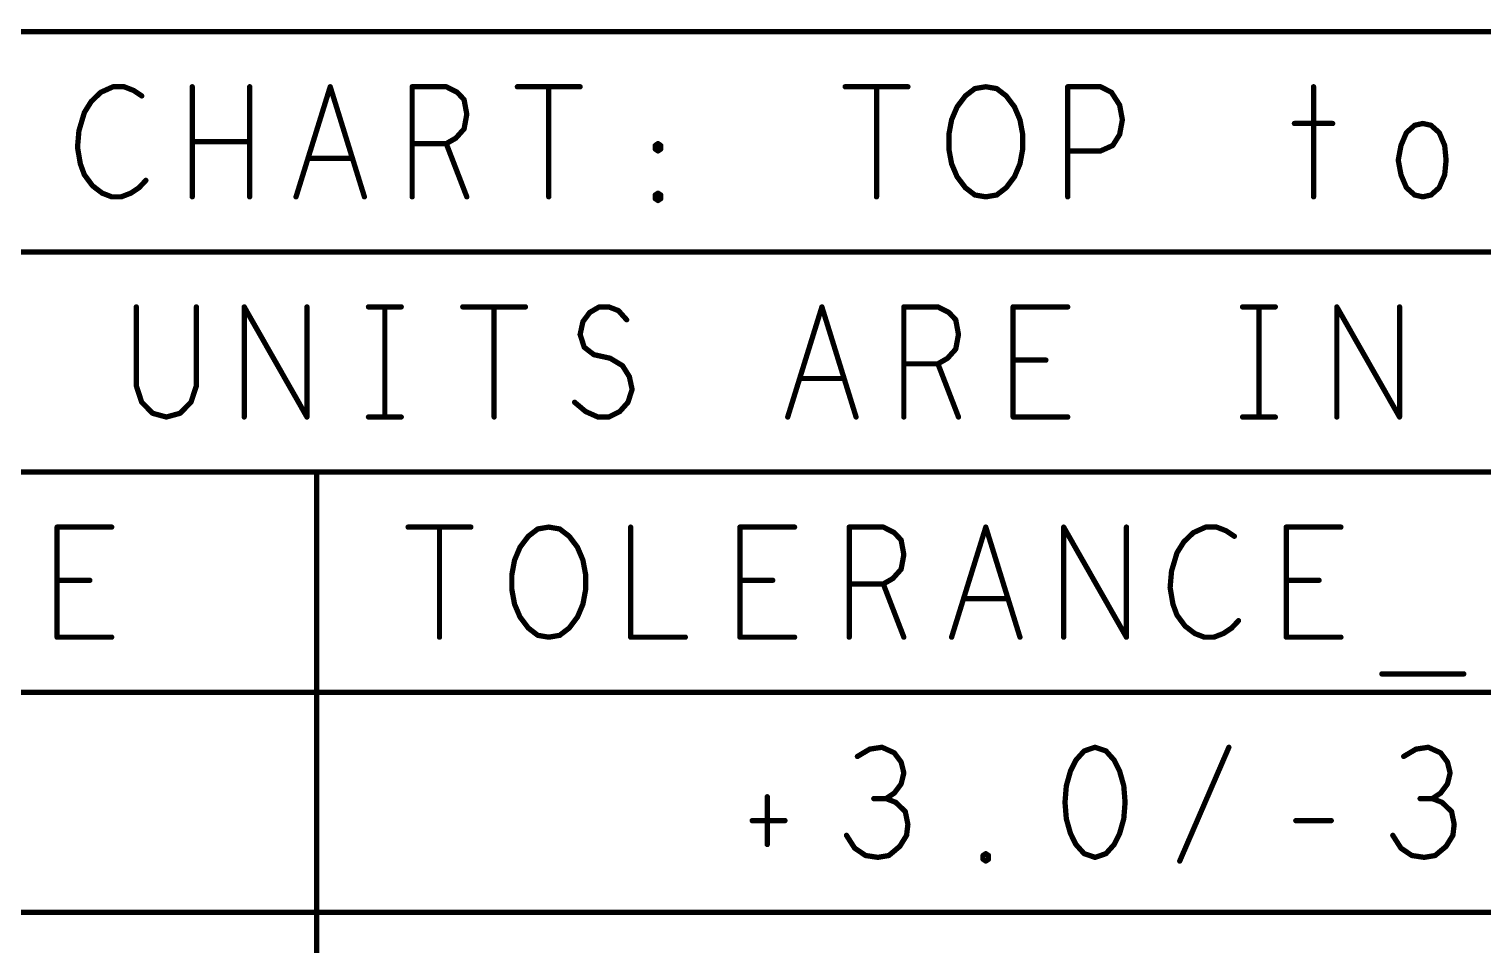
# Model space of a CAD drawing. Extents: x -18 to 16.1, y -6.6 to 15.5.
# Drawn here: x 10.277 to 11.927, y 4.533 to 5.573 of the extents above; entities that cross this region are included whole.
import ezdxf

# ---------------------------------------------------------------- set-up
doc = ezdxf.new("R2010")
doc.units = 0
doc.layers.get('0').update_dxf_attribs({"linetype": 'CONTINUOUS'})
doc.layers.add('FAB', color=13, linetype='CONTINUOUS')

# ---------------------------------------------------------------- blocks, each defined once
blk = doc.blocks.new('ROUND_1')
at = {"const_width": 0.003}
blk.add_lwpolyline([(-0.0015, 0, 1), (0.0015, 0, 1)], format="xyb", close=True, dxfattribs=at)

msp = doc.modelspace()

# ---------------------------------------------------------------- linework, layer by layer
at = {"layer": 'FAB', "const_width": 0.006}
for points in [[(7.689, 5.57), (14.664, 5.57)], [(10.3581, 5.5012), (10.3473, 5.4908)], [(10.3721, 5.5075), (10.3581, 5.5012)], [(10.3845, 5.5075), (10.3721, 5.5075)], [(10.3953, 5.5033), (10.3845, 5.5075)], [(10.4046, 5.4971), (10.3953, 5.5033)], [(10.4619, 5.3825), (10.4619, 5.5075)], [(10.5271, 5.5075), (10.5271, 5.3825)], [(10.5797, 5.3825), (10.6185, 5.5075)], [(10.6185, 5.5075), (10.6573, 5.3825)], [(10.7115, 5.3825), (10.7115, 5.5075)], [(10.7115, 5.5075), (10.7502, 5.5075)], [(10.7502, 5.5075), (10.7626, 5.5012)], [(10.7626, 5.5012), (10.7704, 5.4929)], [(10.7704, 5.4929), (10.7735, 5.4762)], [(10.8309, 5.5075), (10.9021, 5.5075)], [(10.8665, 5.5075), (10.8665, 5.3825)], [(11.2029, 5.5075), (11.2741, 5.5075)], [(11.2385, 5.5075), (11.2385, 5.3825)], [(11.3299, 5.4846), (11.3393, 5.4971)], [(11.3393, 5.4971), (11.3501, 5.5054)], [(11.3501, 5.5054), (11.3625, 5.5075)], [(11.3625, 5.5075), (11.3749, 5.5054)], [(11.3749, 5.5054), (11.3857, 5.4971)], [(11.3857, 5.4971), (11.3951, 5.4846)], [(11.4555, 5.3825), (11.4555, 5.5075)], [(11.4555, 5.5075), (11.4927, 5.5075)], [(11.4927, 5.5075), (11.5051, 5.5012)], [(11.5051, 5.5012), (11.5144, 5.4867)], [(11.7345, 5.5075), (11.7345, 5.3825)], [(10.3395, 5.4783), (10.3333, 5.4575)], [(10.3473, 5.4908), (10.3395, 5.4783)], [(10.7735, 5.4762), (10.7704, 5.4596)], [(11.3237, 5.47), (11.3299, 5.4846)], [(11.3951, 5.4846), (11.4013, 5.47)], [(11.5144, 5.4867), (11.5175, 5.47)], [(10.7704, 5.4596), (10.7611, 5.4492)], [(11.3206, 5.4533), (11.3237, 5.47)], [(11.4013, 5.47), (11.4044, 5.4533)], [(11.5175, 5.47), (11.5144, 5.4533)], [(11.7128, 5.4658), (11.7562, 5.4658)], [(11.8399, 5.4554), (11.8492, 5.4637)], [(11.8492, 5.4637), (11.8585, 5.4658)], [(11.8585, 5.4658), (11.8678, 5.4637)], [(11.8678, 5.4637), (11.8771, 5.4554)], [(10.3333, 5.4575), (10.3317, 5.4387)], [(10.5271, 5.445), (10.4619, 5.445)], [(10.7502, 5.4429), (10.7115, 5.4429)], [(10.7611, 5.4492), (10.7502, 5.4429)], [(10.7502, 5.4429), (10.7735, 5.3825)], [(10.9874, 5.4408), (10.9905, 5.4429)], [(10.9905, 5.4429), (10.9936, 5.4408)], [(11.3206, 5.4367), (11.3206, 5.4533)], [(11.4044, 5.4533), (11.4044, 5.4367)], [(11.5144, 5.4533), (11.5066, 5.4408)], [(11.8337, 5.4408), (11.8399, 5.4554)], [(11.8771, 5.4554), (11.8833, 5.4408)], [(10.3317, 5.4387), (10.3349, 5.42)], [(10.6433, 5.4262), (10.5937, 5.4262)], [(10.9874, 5.4367), (10.9874, 5.4408)], [(10.9905, 5.4346), (10.9874, 5.4367)], [(10.9936, 5.4367), (10.9905, 5.4346)], [(10.9936, 5.4408), (10.9936, 5.4367)], [(11.3237, 5.42), (11.3206, 5.4367)], [(11.4044, 5.4367), (11.4013, 5.42)], [(11.4927, 5.4346), (11.4555, 5.4346)], [(11.5066, 5.4408), (11.4927, 5.4346)], [(11.8306, 5.4242), (11.8337, 5.4408)], [(11.8833, 5.4408), (11.8849, 5.4242)], [(10.3349, 5.42), (10.3395, 5.4075)], [(11.3299, 5.4054), (11.3237, 5.42)], [(11.4013, 5.42), (11.3951, 5.4054)], [(11.8337, 5.4075), (11.8306, 5.4242)], [(11.8849, 5.4242), (11.8833, 5.4075)], [(10.3395, 5.4075), (10.3488, 5.395)], [(10.3488, 5.395), (10.3597, 5.3867)], [(10.3922, 5.3867), (10.4015, 5.3929)], [(10.4015, 5.3929), (10.4093, 5.4012)], [(11.3393, 5.3929), (11.3299, 5.4054)], [(11.3501, 5.3846), (11.3393, 5.3929)], [(11.3857, 5.3929), (11.3749, 5.3846)], [(11.3951, 5.4054), (11.3857, 5.3929)], [(11.8399, 5.3929), (11.8337, 5.4075)], [(11.8492, 5.3846), (11.8399, 5.3929)], [(11.8771, 5.3929), (11.8678, 5.3846)], [(11.8833, 5.4075), (11.8771, 5.3929)], [(10.3597, 5.3867), (10.3705, 5.3825)], [(10.3705, 5.3825), (10.3813, 5.3825)], [(10.3813, 5.3825), (10.3922, 5.3867)], [(10.9874, 5.3846), (10.9905, 5.3867)], [(10.9874, 5.3804), (10.9874, 5.3846)], [(10.9905, 5.3783), (10.9874, 5.3804)], [(10.9905, 5.3867), (10.9936, 5.3846)], [(10.9936, 5.3804), (10.9905, 5.3783)], [(10.9936, 5.3846), (10.9936, 5.3804)], [(11.3625, 5.3825), (11.3501, 5.3846)], [(11.3749, 5.3846), (11.3625, 5.3825)], [(11.8585, 5.3825), (11.8492, 5.3846)], [(11.8678, 5.3846), (11.8585, 5.3825)], [(7.689, 5.32), (14.664, 5.32)], [(10.3984, 5.2575), (10.3984, 5.1679)], [(10.4666, 5.1679), (10.4666, 5.2575)], [(10.5209, 5.1325), (10.5209, 5.2575)], [(10.5209, 5.2575), (10.5921, 5.1325)], [(10.5921, 5.1325), (10.5921, 5.2575)], [(10.6619, 5.2575), (10.6991, 5.2575)], [(10.6805, 5.2575), (10.6805, 5.1325)], [(10.7689, 5.2575), (10.8401, 5.2575)], [(10.8045, 5.2575), (10.8045, 5.1325)], [(10.9053, 5.2408), (10.913, 5.2512)], [(10.913, 5.2512), (10.9238, 5.2575)], [(10.9238, 5.2575), (10.9347, 5.2575)], [(10.9347, 5.2575), (10.9456, 5.2533)], [(10.9456, 5.2533), (10.9549, 5.2429)], [(11.1377, 5.1325), (11.1765, 5.2575)], [(11.1765, 5.2575), (11.2153, 5.1325)], [(11.2695, 5.1325), (11.2695, 5.2575)], [(11.2695, 5.2575), (11.3082, 5.2575)], [(11.3082, 5.2575), (11.3206, 5.2512)], [(11.3206, 5.2512), (11.3284, 5.2429)], [(11.3935, 5.1325), (11.3935, 5.2575)], [(11.3935, 5.2575), (11.4555, 5.2575)], [(11.6539, 5.2575), (11.6911, 5.2575)], [(11.6725, 5.2575), (11.6725, 5.1325)], [(11.7609, 5.1325), (11.7609, 5.2575)], [(11.7609, 5.2575), (11.8321, 5.1325)], [(11.8321, 5.1325), (11.8321, 5.2575)], [(10.9021, 5.2262), (10.9053, 5.2408)], [(11.3284, 5.2429), (11.3315, 5.2262)], [(10.9068, 5.2117), (10.9021, 5.2262)], [(10.9177, 5.2033), (10.9068, 5.2117)], [(11.3315, 5.2262), (11.3284, 5.2096)], [(10.9362, 5.1992), (10.9177, 5.2033)], [(10.9502, 5.1908), (10.9362, 5.1992)], [(11.3191, 5.1992), (11.3082, 5.1929)], [(11.3284, 5.2096), (11.3191, 5.1992)], [(11.4307, 5.1971), (11.3935, 5.1971)], [(10.958, 5.1783), (10.9502, 5.1908)], [(10.9611, 5.1638), (10.958, 5.1783)], [(11.3082, 5.1929), (11.2695, 5.1929)], [(11.3082, 5.1929), (11.3315, 5.1325)], [(10.3984, 5.1679), (10.4046, 5.1492)], [(10.4604, 5.1492), (10.4666, 5.1679)], [(10.9564, 5.1492), (10.9611, 5.1638)], [(11.2013, 5.1762), (11.1517, 5.1762)], [(10.4046, 5.1492), (10.417, 5.1367)], [(10.448, 5.1367), (10.4604, 5.1492)], [(10.8959, 5.1492), (10.9084, 5.1387)], [(10.9471, 5.1387), (10.9564, 5.1492)], [(10.417, 5.1367), (10.4325, 5.1325)], [(10.4325, 5.1325), (10.448, 5.1367)], [(10.6619, 5.1325), (10.6991, 5.1325)], [(10.9084, 5.1387), (10.9223, 5.1325)], [(10.9223, 5.1325), (10.9347, 5.1325)], [(10.9347, 5.1325), (10.9471, 5.1387)], [(11.4555, 5.1325), (11.3935, 5.1325)], [(11.6539, 5.1325), (11.6911, 5.1325)], [(7.689, 5.07), (14.664, 5.07)], [(10.603, 5.07), (10.603, 3.32)], [(10.3085, 4.8825), (10.3085, 5.0075)], [(10.3085, 5.0075), (10.3705, 5.0075)], [(10.7069, 5.0075), (10.7781, 5.0075)], [(10.7425, 5.0075), (10.7425, 4.8825)], [(10.8339, 4.9846), (10.8433, 4.9971)], [(10.8433, 4.9971), (10.8541, 5.0054)], [(10.8541, 5.0054), (10.8665, 5.0075)], [(10.8665, 5.0075), (10.8789, 5.0054)], [(10.8789, 5.0054), (10.8897, 4.9971)], [(10.8897, 4.9971), (10.8991, 4.9846)], [(10.9595, 5.0075), (10.9595, 4.8825)], [(11.0835, 4.8825), (11.0835, 5.0075)], [(11.0835, 5.0075), (11.1455, 5.0075)], [(11.2075, 4.8825), (11.2075, 5.0075)], [(11.2075, 5.0075), (11.2462, 5.0075)], [(11.2462, 5.0075), (11.2586, 5.0012)], [(11.2586, 5.0012), (11.2664, 4.9929)], [(11.3237, 4.8825), (11.3625, 5.0075)], [(11.3625, 5.0075), (11.4013, 4.8825)], [(11.4509, 4.8825), (11.4509, 5.0075)], [(11.4509, 5.0075), (11.5221, 4.8825)], [(11.5221, 4.8825), (11.5221, 5.0075)], [(11.5981, 5.0012), (11.5873, 4.9908)], [(11.6121, 5.0075), (11.5981, 5.0012)], [(11.6245, 5.0075), (11.6121, 5.0075)], [(11.6353, 5.0033), (11.6245, 5.0075)], [(11.6446, 4.9971), (11.6353, 5.0033)], [(11.7035, 4.8825), (11.7035, 5.0075)], [(11.7035, 5.0075), (11.7655, 5.0075)], [(10.8277, 4.97), (10.8339, 4.9846)], [(10.8991, 4.9846), (10.9053, 4.97)], [(11.2664, 4.9929), (11.2695, 4.9762)], [(11.5873, 4.9908), (11.5795, 4.9783)], [(10.8246, 4.9533), (10.8277, 4.97)], [(10.9053, 4.97), (10.9084, 4.9533)], [(11.2695, 4.9762), (11.2664, 4.9596)], [(11.5795, 4.9783), (11.5733, 4.9575)], [(10.3457, 4.9471), (10.3085, 4.9471)], [(10.8246, 4.9367), (10.8246, 4.9533)], [(10.9084, 4.9533), (10.9084, 4.9367)], [(11.1207, 4.9471), (11.0835, 4.9471)], [(11.2571, 4.9492), (11.2462, 4.9429)], [(11.2664, 4.9596), (11.2571, 4.9492)], [(11.5733, 4.9575), (11.5717, 4.9387)], [(11.7407, 4.9471), (11.7035, 4.9471)], [(10.8277, 4.92), (10.8246, 4.9367)], [(10.9084, 4.9367), (10.9053, 4.92)], [(11.2462, 4.9429), (11.2075, 4.9429)], [(11.2462, 4.9429), (11.2695, 4.8825)], [(11.5717, 4.9387), (11.5749, 4.92)], [(10.8339, 4.9054), (10.8277, 4.92)], [(10.9053, 4.92), (10.8991, 4.9054)], [(11.3873, 4.9262), (11.3377, 4.9262)], [(11.5749, 4.92), (11.5795, 4.9075)], [(10.8433, 4.8929), (10.8339, 4.9054)], [(10.8991, 4.9054), (10.8897, 4.8929)], [(11.5795, 4.9075), (11.5888, 4.895)], [(11.6415, 4.8929), (11.6493, 4.9012)], [(10.3705, 4.8825), (10.3085, 4.8825)], [(10.8541, 4.8846), (10.8433, 4.8929)], [(10.8665, 4.8825), (10.8541, 4.8846)], [(10.8789, 4.8846), (10.8665, 4.8825)], [(10.8897, 4.8929), (10.8789, 4.8846)], [(10.9595, 4.8825), (11.0215, 4.8825)], [(11.1455, 4.8825), (11.0835, 4.8825)], [(11.5888, 4.895), (11.5997, 4.8867)], [(11.5997, 4.8867), (11.6105, 4.8825)], [(11.6105, 4.8825), (11.6213, 4.8825)], [(11.6213, 4.8825), (11.6322, 4.8867)], [(11.6322, 4.8867), (11.6415, 4.8929)], [(11.7655, 4.8825), (11.7035, 4.8825)], [(11.812, 4.8408), (11.905, 4.8408)], [(7.689, 4.82), (14.664, 4.82)], [(11.2308, 4.7554), (11.2168, 4.7471)], [(11.2447, 4.7575), (11.2308, 4.7554)], [(11.2586, 4.7512), (11.2447, 4.7575)], [(11.2664, 4.7408), (11.2586, 4.7512)], [(11.4741, 4.7533), (11.4648, 4.7429)], [(11.4865, 4.7575), (11.4741, 4.7533)], [(11.4989, 4.7533), (11.4865, 4.7575)], [(11.5082, 4.7429), (11.4989, 4.7533)], [(11.5826, 4.6283), (11.6384, 4.7575)], [(11.8508, 4.7554), (11.8368, 4.7471)], [(11.8647, 4.7575), (11.8508, 4.7554)], [(11.8786, 4.7512), (11.8647, 4.7575)], [(11.8864, 4.7408), (11.8786, 4.7512)], [(11.2695, 4.7283), (11.2664, 4.7408)], [(11.4648, 4.7429), (11.4586, 4.7304)], [(11.5144, 4.7304), (11.5082, 4.7429)], [(11.8895, 4.7283), (11.8864, 4.7408)], [(11.2664, 4.7158), (11.2695, 4.7283)], [(11.4586, 4.7304), (11.4539, 4.7137)], [(11.5191, 4.7137), (11.5144, 4.7304)], [(11.8864, 4.7158), (11.8895, 4.7283)], [(11.1145, 4.7013), (11.1145, 4.6471)], [(11.2493, 4.6992), (11.2586, 4.7054)], [(11.2586, 4.7054), (11.2664, 4.7158)], [(11.4539, 4.7137), (11.4524, 4.695)], [(11.5206, 4.695), (11.5191, 4.7137)], [(11.8693, 4.6992), (11.8786, 4.7054)], [(11.8786, 4.7054), (11.8864, 4.7158)], [(11.2493, 4.6992), (11.2354, 4.6992)], [(11.2602, 4.695), (11.2493, 4.6992)], [(11.2711, 4.6846), (11.2602, 4.695)], [(11.2741, 4.67), (11.2711, 4.6846)], [(11.4524, 4.695), (11.4539, 4.6762)], [(11.5191, 4.6762), (11.5206, 4.695)], [(11.8693, 4.6992), (11.8554, 4.6992)], [(11.8802, 4.695), (11.8693, 4.6992)], [(11.8911, 4.6846), (11.8802, 4.695)], [(11.8941, 4.67), (11.8911, 4.6846)], [(11.0974, 4.6742), (11.1346, 4.6742)], [(11.2726, 4.6575), (11.2741, 4.67)], [(11.4539, 4.6762), (11.4586, 4.6596)], [(11.5144, 4.6596), (11.5191, 4.6762)], [(11.7143, 4.6742), (11.7546, 4.6742)], [(11.8926, 4.6575), (11.8941, 4.67)], [(11.2044, 4.6575), (11.2137, 4.6429)], [(11.2649, 4.645), (11.2726, 4.6575)], [(11.4586, 4.6596), (11.4648, 4.6471)], [(11.5082, 4.6471), (11.5144, 4.6596)], [(11.8244, 4.6575), (11.8337, 4.6429)], [(11.8849, 4.645), (11.8926, 4.6575)], [(11.2137, 4.6429), (11.2261, 4.6346)], [(11.2261, 4.6346), (11.2401, 4.6325)], [(11.2401, 4.6325), (11.2525, 4.6346)], [(11.2525, 4.6346), (11.2649, 4.645)], [(11.3594, 4.6346), (11.3625, 4.6367)], [(11.3594, 4.6304), (11.3594, 4.6346)], [(11.3625, 4.6367), (11.3656, 4.6346)], [(11.3656, 4.6346), (11.3656, 4.6304)], [(11.4648, 4.6471), (11.4741, 4.6367)], [(11.4741, 4.6367), (11.4865, 4.6325)], [(11.4865, 4.6325), (11.4989, 4.6367)], [(11.4989, 4.6367), (11.5082, 4.6471)], [(11.8337, 4.6429), (11.8461, 4.6346)], [(11.8461, 4.6346), (11.8601, 4.6325)], [(11.8601, 4.6325), (11.8725, 4.6346)], [(11.8725, 4.6346), (11.8849, 4.645)], [(11.3625, 4.6283), (11.3594, 4.6304)], [(11.3656, 4.6304), (11.3625, 4.6283)], [(7.689, 4.57), (14.664, 4.57)]]:
    msp.add_lwpolyline(points, dxfattribs=at)

# ---------------------------------------------------------------- block references
at = {"layer": 'FAB'}
for p in [(10.3581, 5.5012), (10.3581, 5.5012), (10.3721, 5.5075), (10.3721, 5.5075), (10.3845, 5.5075), (10.3845, 5.5075), (10.3953, 5.5033), (10.3953, 5.5033), (10.4046, 5.4971), (10.4619, 5.5075), (10.5271, 5.5075), (10.6185, 5.5075), (10.6185, 5.5075), (10.7115, 5.5075), (10.7115, 5.5075), (10.7502, 5.5075), (10.7502, 5.5075), (10.7626, 5.5012), (10.7626, 5.5012), (10.7704, 5.4929), (10.7704, 5.4929), (10.8309, 5.5075), (10.8665, 5.5075), (10.9021, 5.5075), (11.2029, 5.5075), (11.2385, 5.5075), (11.2741, 5.5075), (11.3393, 5.4971), (11.3393, 5.4971), (11.3501, 5.5054), (11.3501, 5.5054), (11.3625, 5.5075), (11.3625, 5.5075), (11.3749, 5.5054), (11.3749, 5.5054), (11.3857, 5.4971), (11.3857, 5.4971), (11.4555, 5.5075), (11.4555, 5.5075), (11.4927, 5.5075), (11.4927, 5.5075), (11.5051, 5.5012), (11.5051, 5.5012), (11.7345, 5.5075), (10.3395, 5.4783), (10.3395, 5.4783), (10.3473, 5.4908), (10.3473, 5.4908), (10.7735, 5.4762), (10.7735, 5.4762), (11.3299, 5.4846), (11.3299, 5.4846), (11.3951, 5.4846), (11.3951, 5.4846), (11.5144, 5.4867), (11.5144, 5.4867), (10.7704, 5.4596), (10.7704, 5.4596), (11.3237, 5.47), (11.3237, 5.47), (11.4013, 5.47), (11.4013, 5.47), (11.5175, 5.47), (11.5175, 5.47), (11.7128, 5.4658), (11.7562, 5.4658), (11.8492, 5.4637), (11.8492, 5.4637), (11.8585, 5.4658), (11.8585, 5.4658), (11.8678, 5.4637), (11.8678, 5.4637), (10.3333, 5.4575), (10.3333, 5.4575), (10.4619, 5.445), (10.5271, 5.445), (10.7115, 5.4429), (10.7502, 5.4429), (10.7502, 5.4429), (10.7502, 5.4429), (10.7611, 5.4492), (10.7611, 5.4492), (10.9905, 5.4429), (10.9905, 5.4429), (11.3206, 5.4533), (11.3206, 5.4533), (11.4044, 5.4533), (11.4044, 5.4533), (11.5144, 5.4533), (11.5144, 5.4533), (11.8399, 5.4554), (11.8399, 5.4554), (11.8771, 5.4554), (11.8771, 5.4554), (10.3317, 5.4387), (10.3317, 5.4387), (10.5937, 5.4262), (10.6433, 5.4262), (10.9874, 5.4408), (10.9874, 5.4408), (10.9874, 5.4367), (10.9874, 5.4367), (10.9905, 5.4346), (10.9905, 5.4346), (10.9936, 5.4408), (10.9936, 5.4408), (10.9936, 5.4367), (10.9936, 5.4367), (11.3206, 5.4367), (11.3206, 5.4367), (11.4044, 5.4367), (11.4044, 5.4367), (11.4555, 5.4346), (11.4927, 5.4346), (11.4927, 5.4346), (11.5066, 5.4408), (11.5066, 5.4408), (11.8337, 5.4408), (11.8337, 5.4408), (11.8833, 5.4408), (11.8833, 5.4408), (10.3349, 5.42), (10.3349, 5.42), (11.3237, 5.42), (11.3237, 5.42), (11.4013, 5.42), (11.4013, 5.42), (11.8306, 5.4242), (11.8306, 5.4242), (11.8849, 5.4242), (11.8849, 5.4242), (10.3395, 5.4075), (10.3395, 5.4075), (10.3488, 5.395), (10.3488, 5.395), (10.4015, 5.3929), (10.4015, 5.3929), (10.4093, 5.4012), (11.3299, 5.4054), (11.3299, 5.4054), (11.3393, 5.3929), (11.3393, 5.3929), (11.3857, 5.3929), (11.3857, 5.3929), (11.3951, 5.4054), (11.3951, 5.4054), (11.8337, 5.4075), (11.8337, 5.4075), (11.8399, 5.3929), (11.8399, 5.3929), (11.8771, 5.3929), (11.8771, 5.3929), (11.8833, 5.4075), (11.8833, 5.4075), (10.3597, 5.3867), (10.3597, 5.3867), (10.3705, 5.3825), (10.3705, 5.3825), (10.3813, 5.3825), (10.3813, 5.3825), (10.3922, 5.3867), (10.3922, 5.3867), (10.4619, 5.3825), (10.5271, 5.3825), (10.5797, 5.3825), (10.6573, 5.3825), (10.7115, 5.3825), (10.7735, 5.3825), (10.8665, 5.3825), (10.9874, 5.3846), (10.9874, 5.3846), (10.9874, 5.3804), (10.9874, 5.3804), (10.9905, 5.3867), (10.9905, 5.3867), (10.9905, 5.3783), (10.9905, 5.3783), (10.9936, 5.3846), (10.9936, 5.3846), (10.9936, 5.3804), (10.9936, 5.3804), (11.2385, 5.3825), (11.3501, 5.3846), (11.3501, 5.3846), (11.3625, 5.3825), (11.3625, 5.3825), (11.3749, 5.3846), (11.3749, 5.3846), (11.4555, 5.3825), (11.7345, 5.3825), (11.8492, 5.3846), (11.8492, 5.3846), (11.8585, 5.3825), (11.8585, 5.3825), (11.8678, 5.3846), (11.8678, 5.3846), (10.3984, 5.2575), (10.4666, 5.2575), (10.5209, 5.2575), (10.5209, 5.2575), (10.5921, 5.2575), (10.6619, 5.2575), (10.6805, 5.2575), (10.6991, 5.2575), (10.7689, 5.2575), (10.8045, 5.2575), (10.8401, 5.2575), (10.913, 5.2512), (10.913, 5.2512), (10.9238, 5.2575), (10.9238, 5.2575), (10.9347, 5.2575), (10.9347, 5.2575), (10.9456, 5.2533), (10.9456, 5.2533), (11.1765, 5.2575), (11.1765, 5.2575), (11.2695, 5.2575), (11.2695, 5.2575), (11.3082, 5.2575), (11.3082, 5.2575), (11.3206, 5.2512), (11.3206, 5.2512), (11.3935, 5.2575), (11.3935, 5.2575), (11.4555, 5.2575), (11.6539, 5.2575), (11.6725, 5.2575), (11.6911, 5.2575), (11.7609, 5.2575), (11.7609, 5.2575), (11.8321, 5.2575), (10.9053, 5.2408), (10.9053, 5.2408), (10.9549, 5.2429), (11.3284, 5.2429), (11.3284, 5.2429), (10.9021, 5.2262), (10.9021, 5.2262), (10.9068, 5.2117), (10.9068, 5.2117), (11.3315, 5.2262), (11.3315, 5.2262), (10.9177, 5.2033), (10.9177, 5.2033), (10.9362, 5.1992), (10.9362, 5.1992), (11.3191, 5.1992), (11.3191, 5.1992), (11.3284, 5.2096), (11.3284, 5.2096), (11.3935, 5.1971), (11.4307, 5.1971), (10.9502, 5.1908), (10.9502, 5.1908), (10.958, 5.1783), (10.958, 5.1783), (11.2695, 5.1929), (11.3082, 5.1929), (11.3082, 5.1929), (11.3082, 5.1929), (10.3984, 5.1679), (10.3984, 5.1679), (10.4666, 5.1679), (10.4666, 5.1679), (10.9611, 5.1638), (10.9611, 5.1638), (11.1517, 5.1762), (11.2013, 5.1762), (10.4046, 5.1492), (10.4046, 5.1492), (10.4604, 5.1492), (10.4604, 5.1492), (10.8959, 5.1492), (10.9564, 5.1492), (10.9564, 5.1492), (10.417, 5.1367), (10.417, 5.1367), (10.4325, 5.1325), (10.4325, 5.1325), (10.448, 5.1367), (10.448, 5.1367), (10.5209, 5.1325), (10.5921, 5.1325), (10.5921, 5.1325), (10.6619, 5.1325), (10.6805, 5.1325), (10.6991, 5.1325), (10.8045, 5.1325), (10.9084, 5.1387), (10.9084, 5.1387), (10.9223, 5.1325), (10.9223, 5.1325), (10.9347, 5.1325), (10.9347, 5.1325), (10.9471, 5.1387), (10.9471, 5.1387), (11.1377, 5.1325), (11.2153, 5.1325), (11.2695, 5.1325), (11.3315, 5.1325), (11.3935, 5.1325), (11.3935, 5.1325), (11.4555, 5.1325), (11.6539, 5.1325), (11.6725, 5.1325), (11.6911, 5.1325), (11.7609, 5.1325), (11.8321, 5.1325), (11.8321, 5.1325), (10.603, 5.07), (10.3085, 5.0075), (10.3085, 5.0075), (10.3705, 5.0075), (10.7069, 5.0075), (10.7425, 5.0075), (10.7781, 5.0075), (10.8433, 4.9971), (10.8433, 4.9971), (10.8541, 5.0054), (10.8541, 5.0054), (10.8665, 5.0075), (10.8665, 5.0075), (10.8789, 5.0054), (10.8789, 5.0054), (10.8897, 4.9971), (10.8897, 4.9971), (10.9595, 5.0075), (11.0835, 5.0075), (11.0835, 5.0075), (11.1455, 5.0075), (11.2075, 5.0075), (11.2075, 5.0075), (11.2462, 5.0075), (11.2462, 5.0075), (11.2586, 5.0012), (11.2586, 5.0012), (11.3625, 5.0075), (11.3625, 5.0075), (11.4509, 5.0075), (11.4509, 5.0075), (11.5221, 5.0075), (11.5981, 5.0012), (11.5981, 5.0012), (11.6121, 5.0075), (11.6121, 5.0075), (11.6245, 5.0075), (11.6245, 5.0075), (11.6353, 5.0033), (11.6353, 5.0033), (11.6446, 4.9971), (11.7035, 5.0075), (11.7035, 5.0075), (11.7655, 5.0075), (10.8339, 4.9846), (10.8339, 4.9846), (10.8991, 4.9846), (10.8991, 4.9846), (11.2664, 4.9929), (11.2664, 4.9929), (11.5873, 4.9908), (11.5873, 4.9908), (10.8277, 4.97), (10.8277, 4.97), (10.9053, 4.97), (10.9053, 4.97), (11.2695, 4.9762), (11.2695, 4.9762), (11.5795, 4.9783), (11.5795, 4.9783), (10.3085, 4.9471), (10.3457, 4.9471), (10.8246, 4.9533), (10.8246, 4.9533), (10.9084, 4.9533), (10.9084, 4.9533), (11.0835, 4.9471), (11.1207, 4.9471), (11.2571, 4.9492), (11.2571, 4.9492), (11.2664, 4.9596), (11.2664, 4.9596), (11.5733, 4.9575), (11.5733, 4.9575), (11.7035, 4.9471), (11.7407, 4.9471), (10.8246, 4.9367), (10.8246, 4.9367), (10.9084, 4.9367), (10.9084, 4.9367), (11.2075, 4.9429), (11.2462, 4.9429), (11.2462, 4.9429), (11.2462, 4.9429), (11.5717, 4.9387), (11.5717, 4.9387), (10.8277, 4.92), (10.8277, 4.92), (10.9053, 4.92), (10.9053, 4.92), (11.3377, 4.9262), (11.3873, 4.9262), (11.5749, 4.92), (11.5749, 4.92), (10.8339, 4.9054), (10.8339, 4.9054), (10.8991, 4.9054), (10.8991, 4.9054), (11.5795, 4.9075), (11.5795, 4.9075), (11.6493, 4.9012), (10.3085, 4.8825), (10.3085, 4.8825), (10.3705, 4.8825), (10.7425, 4.8825), (10.8433, 4.8929), (10.8433, 4.8929), (10.8541, 4.8846), (10.8541, 4.8846), (10.8665, 4.8825), (10.8665, 4.8825), (10.8789, 4.8846), (10.8789, 4.8846), (10.8897, 4.8929), (10.8897, 4.8929), (10.9595, 4.8825), (10.9595, 4.8825), (11.0215, 4.8825), (11.0835, 4.8825), (11.0835, 4.8825), (11.1455, 4.8825), (11.2075, 4.8825), (11.2695, 4.8825), (11.3237, 4.8825), (11.4013, 4.8825), (11.4509, 4.8825), (11.5221, 4.8825), (11.5221, 4.8825), (11.5888, 4.895), (11.5888, 4.895), (11.5997, 4.8867), (11.5997, 4.8867), (11.6105, 4.8825), (11.6105, 4.8825), (11.6213, 4.8825), (11.6213, 4.8825), (11.6322, 4.8867), (11.6322, 4.8867), (11.6415, 4.8929), (11.6415, 4.8929), (11.7035, 4.8825), (11.7035, 4.8825), (11.7655, 4.8825), (11.812, 4.8408), (11.905, 4.8408), (11.2308, 4.7554), (11.2308, 4.7554), (11.2447, 4.7575), (11.2447, 4.7575), (11.2586, 4.7512), (11.2586, 4.7512), (11.4741, 4.7533), (11.4741, 4.7533), (11.4865, 4.7575), (11.4865, 4.7575), (11.4989, 4.7533), (11.4989, 4.7533), (11.6384, 4.7575), (11.8508, 4.7554), (11.8508, 4.7554), (11.8647, 4.7575), (11.8647, 4.7575), (11.8786, 4.7512), (11.8786, 4.7512), (11.2168, 4.7471), (11.2664, 4.7408), (11.2664, 4.7408), (11.4648, 4.7429), (11.4648, 4.7429), (11.5082, 4.7429), (11.5082, 4.7429), (11.8368, 4.7471), (11.8864, 4.7408), (11.8864, 4.7408), (11.2695, 4.7283), (11.2695, 4.7283), (11.4586, 4.7304), (11.4586, 4.7304), (11.5144, 4.7304), (11.5144, 4.7304), (11.8895, 4.7283), (11.8895, 4.7283), (11.1145, 4.7013), (11.2586, 4.7054), (11.2586, 4.7054), (11.2664, 4.7158), (11.2664, 4.7158), (11.4539, 4.7137), (11.4539, 4.7137), (11.5191, 4.7137), (11.5191, 4.7137), (11.8786, 4.7054), (11.8786, 4.7054), (11.8864, 4.7158), (11.8864, 4.7158), (11.2354, 4.6992), (11.2493, 4.6992), (11.2493, 4.6992), (11.2493, 4.6992), (11.2602, 4.695), (11.2602, 4.695), (11.2711, 4.6846), (11.2711, 4.6846), (11.4524, 4.695), (11.4524, 4.695), (11.5206, 4.695), (11.5206, 4.695), (11.8554, 4.6992), (11.8693, 4.6992), (11.8693, 4.6992), (11.8693, 4.6992), (11.8802, 4.695), (11.8802, 4.695), (11.8911, 4.6846), (11.8911, 4.6846), (11.0974, 4.6742), (11.1346, 4.6742), (11.2741, 4.67), (11.2741, 4.67), (11.4539, 4.6762), (11.4539, 4.6762), (11.5191, 4.6762), (11.5191, 4.6762), (11.7143, 4.6742), (11.7546, 4.6742), (11.8941, 4.67), (11.8941, 4.67), (11.2044, 4.6575), (11.2726, 4.6575), (11.2726, 4.6575), (11.4586, 4.6596), (11.4586, 4.6596), (11.5144, 4.6596), (11.5144, 4.6596), (11.8244, 4.6575), (11.8926, 4.6575), (11.8926, 4.6575), (11.1145, 4.6471), (11.2137, 4.6429), (11.2137, 4.6429), (11.2261, 4.6346), (11.2261, 4.6346), (11.2525, 4.6346), (11.2525, 4.6346), (11.2649, 4.645), (11.2649, 4.645), (11.3594, 4.6346), (11.3594, 4.6346), (11.3625, 4.6367), (11.3625, 4.6367), (11.3656, 4.6346), (11.3656, 4.6346), (11.4648, 4.6471), (11.4648, 4.6471), (11.4741, 4.6367), (11.4741, 4.6367), (11.4989, 4.6367), (11.4989, 4.6367), (11.5082, 4.6471), (11.5082, 4.6471), (11.8337, 4.6429), (11.8337, 4.6429), (11.8461, 4.6346), (11.8461, 4.6346), (11.8725, 4.6346), (11.8725, 4.6346), (11.8849, 4.645), (11.8849, 4.645), (11.2401, 4.6325), (11.2401, 4.6325), (11.3594, 4.6304), (11.3594, 4.6304), (11.3625, 4.6283), (11.3625, 4.6283), (11.3656, 4.6304), (11.3656, 4.6304), (11.4865, 4.6325), (11.4865, 4.6325), (11.5826, 4.6283), (11.8601, 4.6325), (11.8601, 4.6325)]:
    msp.add_blockref('ROUND_1', p, dxfattribs=at)

doc.saveas('drawing.dxf')
